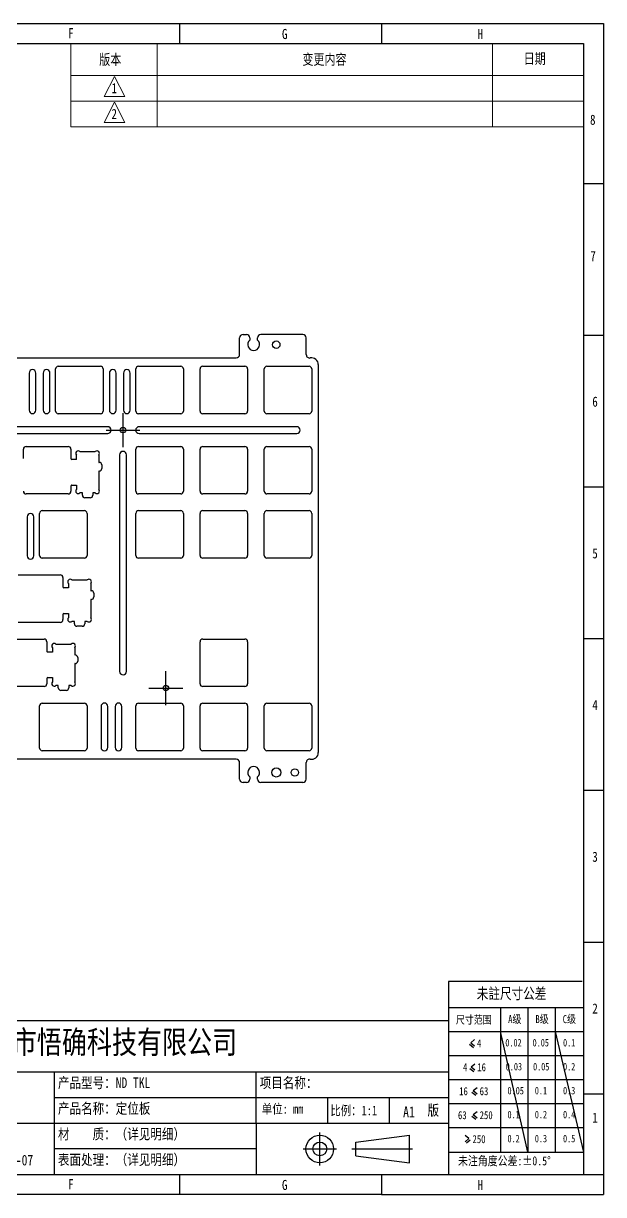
# Model space of a CAD drawing. Header units: millimetres. Extents: x 417 to 909, y -232 to 115.
# Drawn here: x 736.6 to 908.7, y -232.2 to 115.5 of the extents above; entities that cross this region are included whole.
import ezdxf

# ---------------------------------------------------------------- set-up
doc = ezdxf.new("R2010")
doc.units = ezdxf.units.MM
doc.header["$LTSCALE"] = 30.734
doc.linetypes.add('CENTER', pattern=[0.6, 0.375, -0.075, 0.075, -0.075])
doc.layers.get('0').update_dxf_attribs({"linetype": 'CONTINUOUS'})
for name, color, linetype in [('cen', 1, 'CENTER'), ('TK', 7, 'CONTINUOUS'), ('尺寸', 3, 'CONTINUOUS')]:
    doc.layers.add(name, color=color, linetype=linetype)
doc.styles.get("Standard").update_dxf_attribs({"font": 'txt', "width": 0.8})

msp = doc.modelspace()

# ---------------------------------------------------------------- linework, layer by layer
at = {"color": 0}
for p, q in [((417.113, 115.455), (908.744, 115.455)), ((782.851, 115.455), (782.851, 109.46)), ((842.8, 115.455), (842.8, 109.46)), ((908.744, 115.455), (908.744, -232.162)), ((423.108, 109.46), (902.749, 109.46)), ((902.749, 109.46), (902.749, -226.167)), ((902.749, 67.946), (908.744, 67.946)), ((902.749, 22.92), (908.744, 22.92)), ((902.749, -22.109), (908.744, -22.109)), ((902.749, -67.139), (908.744, -67.139)), ((902.749, -112.168), (908.744, -112.168)), ((902.749, -135.801), (902.749, -188.128)), ((902.749, -157.197), (908.744, -157.197)), ((902.44, -168.911), (862.727, -168.911)), ((862.727, -168.911), (862.727, -182.993)), ((862.727, -170.424), (862.727, -226.167)), ((862.727, -176.681), (902.749, -176.681)), ((878.138, -176.681), (878.138, -219.554)), ((886.239, -176.681), (886.239, -219.554)), ((894.339, -176.681), (894.339, -219.554)), ((656.407, -180.499), (862.727, -180.509)), ((862.727, -183.794), (902.749, -183.794)), ((868.985, -187.542), (870.097, -188.475)), ((869.366, -187.088), (870.478, -186.155)), ((869.366, -187.088), (870.478, -188.021)), ((862.727, -190.907), (902.749, -190.907)), ((869.474, -194.251), (870.585, -193.318)), ((869.474, -194.251), (870.585, -195.184)), ((656.407, -195.712), (862.727, -195.712)), ((745.765, -226.167), (745.765, -195.712)), ((805.637, -210.928), (805.637, -195.712)), ((862.727, -198.02), (902.749, -198.02)), ((869.093, -194.705), (870.204, -195.638)), ((870.072, -201.313), (871.184, -200.38)), ((870.072, -201.313), (871.184, -202.246)), ((745.765, -203.32), (862.727, -203.32)), ((826.827, -203.32), (826.827, -210.928)), ((845.154, -203.467), (845.154, -210.928)), ((869.691, -201.767), (870.803, -202.7)), ((902.749, -202.226), (908.744, -202.226)), ((862.727, -205.132), (902.749, -205.132)), ((870.072, -208.426), (871.184, -207.493)), ((870.072, -208.426), (871.184, -209.359)), ((656.407, -210.928), (862.727, -210.928)), ((805.637, -210.928), (805.637, -226.167)), ((869.691, -208.88), (870.803, -209.813)), ((835.185, -216.576), (851.138, -214.527)), ((851.138, -222.722), (851.138, -214.527)), ((862.727, -212.245), (902.749, -212.245)), ((868.773, -215.539), (867.661, -214.606)), ((805.637, -218.548), (745.765, -218.548)), ((835.185, -220.673), (835.185, -216.576)), ((868.773, -215.539), (867.661, -216.472)), ((869.154, -215.993), (868.042, -216.926)), ((835.185, -220.673), (851.138, -222.722)), ((862.727, -219.554), (902.749, -219.554)), ((599.116, -226.167), (862.727, -226.167)), ((782.851, -226.167), (782.851, -232.162)), ((842.8, -226.167), (842.8, -232.162)), ((862.727, -226.153), (902.749, -226.167)), ((862.727, -226.167), (908.744, -226.167)), ((842.8, -232.162), (603.005, -232.162)), ((842.8, -232.162), (908.744, -232.162))]:
    msp.add_line(p, q, dxfattribs=at)
at = {"color": 0, "lineweight": 13}
for p, q in [((750.611, 100.002), (750.611, 109.46)), ((776.223, 100.002), (776.223, 109.46)), ((875.749, 100.002), (875.749, 109.46)), ((902.699, 100.002), (750.611, 100.002))]:
    msp.add_line(p, q, dxfattribs=at)
at = {"linetype": 'Continuous'}
for p, q in [((800.735, 17.2), (800.735, 22.1)), ((801.735, 23.1), (802.745, 23.1)), ((803.745, 22.1), (803.745, 21.419)), ((806.045, 21.419), (806.045, 22.1)), ((819.51, 23.1), (807.045, 23.1)), ((820.51, 17.143), (820.51, 22.1)), ((715.11, 16.2), (799.735, 16.2)), ((824.091, 14.2), (824.091, -100.971)), ((738.261, 11.693), (738.261, 0.63)), ((740.261, 0.63), (740.261, 11.693)), ((742.444, 11.693), (742.444, 0.63)), ((744.444, 0.63), (744.444, 11.693)), ((746.128, 0.4), (746.128, 12.9)), ((746.928, 13.7), (759.428, 13.7)), ((760.228, 12.9), (760.228, 0.4)), ((762.073, 11.693), (762.073, 0.63)), ((764.073, 0.63), (764.073, 11.693)), ((766.256, 11.693), (766.256, 0.63)), ((768.256, 0.63), (768.256, 11.693)), ((769.941, 0.4), (769.941, 12.9)), ((770.741, 13.7), (783.241, 13.7)), ((784.041, 12.9), (784.041, 0.4)), ((788.991, 0.4), (788.991, 12.9)), ((789.791, 13.7), (802.291, 13.7)), ((803.091, 12.9), (803.091, 0.4)), ((808.041, 0.4), (808.041, 12.9)), ((808.841, 13.7), (821.341, 13.7)), ((822.141, 12.9), (822.141, 0.4)), ((759.428, -0.4), (746.928, -0.4)), ((783.241, -0.4), (770.741, -0.4)), ((802.291, -0.4), (789.791, -0.4)), ((821.341, -0.4), (808.841, -0.4)), ((761.573, -4.253), (686.291, -4.253)), ((686.291, -6.253), (761.573, -6.253)), ((817.721, -4.253), (770.898, -4.253)), ((770.898, -6.253), (817.721, -6.253)), ((737.371, -10.112), (749.871, -10.112)), ((770.741, -10.112), (783.241, -10.112)), ((789.791, -10.112), (802.291, -10.112)), ((808.841, -10.112), (821.341, -10.112)), ((736.571, -13.682), (736.571, -10.912)), ((750.671, -10.912), (750.671, -13.683)), ((752.296, -13.983), (752.296, -12.687)), ((753.356, -11.628), (757.887, -11.628)), ((758.946, -12.687), (758.946, -14.843)), ((765.129, -12.564), (765.129, -76.912)), ((767.129, -76.912), (767.129, -12.564)), ((769.941, -23.412), (769.941, -10.912)), ((784.041, -10.912), (784.041, -23.412)), ((788.991, -23.412), (788.991, -10.912)), ((803.091, -10.912), (803.091, -23.412)), ((808.041, -23.412), (808.041, -10.912)), ((822.141, -10.912), (822.141, -23.412)), ((752.296, -13.983), (750.971, -13.982)), ((758.946, -14.843), (759.071, -14.843)), ((759.821, -15.593), (759.821, -16.663)), ((759.071, -17.413), (758.946, -17.413)), ((758.946, -17.413), (758.946, -22.854)), ((749.871, -24.212), (737.371, -24.212)), ((750.671, -21.863), (750.671, -23.412)), ((750.971, -21.562), (752.296, -21.563)), ((752.296, -21.563), (752.296, -22.854)), ((754.071, -23.918), (753.352, -23.918)), ((754.071, -24.613), (754.071, -23.918)), ((757.89, -23.918), (757.171, -23.918)), ((757.171, -23.918), (757.171, -24.613)), ((783.241, -24.212), (770.741, -24.212)), ((802.291, -24.212), (789.791, -24.212)), ((821.341, -24.212), (808.841, -24.212)), ((756.421, -25.363), (754.821, -25.363)), ((737.669, -31.001), (737.669, -42.531)), ((739.669, -42.531), (739.669, -31.001)), ((741.363, -42.462), (741.363, -29.962)), ((742.163, -29.162), (754.663, -29.162)), ((755.463, -29.962), (755.463, -42.462)), ((769.941, -42.462), (769.941, -29.962)), ((770.741, -29.162), (783.241, -29.162)), ((784.041, -29.962), (784.041, -42.462)), ((788.991, -42.462), (788.991, -29.962)), ((789.791, -29.162), (802.291, -29.162)), ((803.091, -29.962), (803.091, -42.462)), ((808.041, -42.462), (808.041, -29.962)), ((808.841, -29.162), (821.341, -29.162)), ((822.141, -29.962), (822.141, -42.462)), ((754.663, -43.262), (742.163, -43.262)), ((783.241, -43.262), (770.741, -43.262)), ((802.291, -43.262), (789.791, -43.262)), ((821.341, -43.262), (808.841, -43.262)), ((734.99, -48.212), (747.49, -48.212)), ((748.29, -49.012), (748.29, -51.782)), ((749.915, -52.082), (748.59, -52.082)), ((749.915, -50.786), (749.915, -52.082)), ((750.975, -49.727), (755.505, -49.727)), ((756.565, -50.786), (756.565, -52.942)), ((756.565, -52.942), (756.69, -52.942)), ((756.69, -55.512), (756.565, -55.512)), ((756.565, -55.512), (756.565, -60.953)), ((757.44, -53.692), (757.44, -54.762)), ((747.49, -62.312), (734.99, -62.312)), ((748.29, -59.962), (748.29, -61.512)), ((748.59, -59.662), (749.915, -59.662)), ((749.915, -59.662), (749.915, -60.954)), ((751.69, -62.017), (750.971, -62.017)), ((751.69, -62.712), (751.69, -62.017)), ((755.51, -62.017), (754.79, -62.017)), ((754.79, -62.017), (754.79, -62.712)), ((754.04, -63.462), (752.44, -63.462)), ((730.227, -67.262), (742.727, -67.262)), ((743.527, -68.062), (743.527, -70.832)), ((746.211, -68.777), (750.742, -68.777)), ((788.991, -80.562), (788.991, -68.062)), ((789.791, -67.262), (802.291, -67.262)), ((803.091, -68.062), (803.091, -80.562)), ((745.152, -71.132), (743.827, -71.132)), ((745.152, -69.837), (745.152, -71.132)), ((751.802, -69.837), (751.802, -71.992)), ((751.802, -71.992), (751.927, -71.992)), ((752.677, -72.742), (752.677, -73.812)), ((751.927, -74.562), (751.802, -74.562)), ((751.802, -74.562), (751.802, -80.004)), ((743.527, -79.012), (743.527, -80.562)), ((743.827, -78.712), (745.152, -78.712)), ((745.152, -78.712), (745.152, -80.004)), ((742.727, -81.362), (730.227, -81.362)), ((746.927, -81.067), (746.207, -81.067)), ((746.927, -81.762), (746.927, -81.067)), ((749.277, -82.512), (747.677, -82.512)), ((750.746, -81.067), (750.027, -81.067)), ((750.027, -81.067), (750.027, -81.762)), ((802.291, -81.362), (789.791, -81.362)), ((742.166, -86.312), (754.666, -86.312)), ((770.741, -86.312), (783.241, -86.312)), ((789.791, -86.312), (802.291, -86.312)), ((808.841, -86.312), (821.341, -86.312)), ((741.366, -99.612), (741.366, -87.112)), ((755.466, -87.112), (755.466, -99.612)), ((759.612, -87.26), (759.612, -99.48)), ((761.612, -99.48), (761.612, -87.26)), ((763.795, -87.26), (763.795, -99.48)), ((765.795, -99.48), (765.795, -87.26)), ((769.941, -99.612), (769.941, -87.112)), ((784.041, -87.112), (784.041, -99.612)), ((788.991, -99.612), (788.991, -87.112)), ((803.091, -87.112), (803.091, -99.612)), ((808.041, -99.612), (808.041, -87.112)), ((822.141, -87.112), (822.141, -99.612)), ((754.666, -100.412), (742.166, -100.412)), ((783.241, -100.412), (770.741, -100.412)), ((802.291, -100.412), (789.791, -100.412)), ((821.341, -100.412), (808.841, -100.412)), ((799.735, -102.971), (715.11, -102.971)), ((800.735, -108.871), (800.735, -103.971)), ((820.51, -108.871), (820.51, -103.915)), ((802.745, -109.871), (801.735, -109.871)), ((803.745, -108.19), (803.745, -108.871)), ((806.045, -108.871), (806.045, -108.19)), ((819.51, -109.871), (807.045, -109.871))]:
    msp.add_line(p, q, dxfattribs=at)
for p, q in [((886.239, -219.554), (878.138, -183.794)), ((894.339, -183.794), (902.749, -219.554))]:
    msp.add_line(p, q)
at = {"color": 0, "linetype": 'CENTER', "ltscale": 3}
for p, q in [((824.523, -223.55), (824.523, -213.699)), ((819.597, -218.624), (829.448, -218.624)), ((834.043, -218.624), (852.003, -218.624))]:
    msp.add_line(p, q, dxfattribs=at)
at = {"linetype": 'Continuous'}
for centre, radius in [((811.61, 20.1), 1.1), ((811.61, -106.871), 1.35), ((817.11, -106.871), 1.1)]:
    msp.add_circle(centre, radius, dxfattribs=at)
for centre in [(766.129, -5.253), (778.847, -81.819)]:
    msp.add_circle(centre, 0.8)
at = {"color": 0}
for radius in [4.098, 2.049]:
    msp.add_circle((824.523, -218.624), radius, dxfattribs=at)
at = {"linetype": 'Continuous'}
for centre, radius, start, end in [((801.735, 22.1), 1, 90, 180), ((802.745, 22.1), 1, 0, 90), ((804.895, 20.1), 1.75, 131.08233, 48.91767), ((807.045, 22.1), 1, 90, 180), ((819.51, 22.1), 1, 0, 90), ((799.735, 17.2), 1, 270, 0), ((821.51, 17.143), 1, 180, 281.16046), ((822.091, 14.2), 2, 0, 101.16046), ((739.261, 11.693), 1, 0, 180), ((743.444, 11.693), 1, 0, 180), ((746.928, 12.9), 0.8, 90, 180), ((759.428, 12.9), 0.8, 0, 90), ((763.073, 11.693), 1, 0, 180), ((767.256, 11.693), 1, 0, 180), ((770.741, 12.9), 0.8, 90, 180), ((783.241, 12.9), 0.8, 0, 90), ((789.791, 12.9), 0.8, 90, 180), ((802.291, 12.9), 0.8, 0, 90), ((808.841, 12.9), 0.8, 90, 180), ((821.341, 12.9), 0.8, 0, 90), ((739.261, 0.63), 1, 180, 0), ((743.444, 0.63), 1, 180, 0), ((746.928, 0.4), 0.8, 180, 270), ((759.428, 0.4), 0.8, 270, 0), ((763.073, 0.63), 1, 180, 0), ((767.256, 0.63), 1, 180, 0), ((770.741, 0.4), 0.8, 180, 270), ((783.241, 0.4), 0.8, 270, 0), ((789.791, 0.4), 0.8, 180, 270), ((802.291, 0.4), 0.8, 270, 0), ((808.841, 0.4), 0.8, 180, 270), ((821.341, 0.4), 0.8, 270, 0), ((761.573, -5.253), 1, 270, 90), ((770.898, -5.253), 1, 90, 270), ((817.721, -5.253), 1, 270, 90), ((737.371, -10.912), 0.8, 90.05516, 180.00349), ((749.871, -10.912), 0.8, 0.0114, 90.05538), ((770.741, -10.912), 0.8, 90, 180), ((783.241, -10.912), 0.8, 0, 90), ((789.791, -10.912), 0.8, 90, 180), ((802.291, -10.912), 0.8, 0, 90), ((808.841, -10.912), 0.8, 90, 180), ((821.341, -10.912), 0.8, 0, 90), ((750.971, -13.682), 0.3, 180.0248, 270.00924), ((752.85, -12.181), 0.75, 47.56143, 222.43048), ((758.393, -12.181), 0.75, 317.56633, 132.43752), ((766.129, -12.564), 1, 0, 180), ((759.071, -15.593), 0.75, 0.00451, 89.9996), ((759.071, -16.663), 0.75, 269.9996, 0.00143), ((737.371, -23.412), 0.8, 180.00229, 270.05538), ((749.871, -23.412), 0.8, 270.05516, 0.00175), ((750.971, -21.862), 0.3, 90.00923, 180.01281), ((752.85, -23.36), 0.75, 137.57248, 312.025), ((758.393, -23.361), 0.75, 227.97395, 42.43832), ((770.741, -23.412), 0.8, 180, 270), ((783.241, -23.412), 0.8, 270, 0), ((789.791, -23.412), 0.8, 180, 270), ((802.291, -23.412), 0.8, 270, 0), ((808.841, -23.412), 0.8, 180, 270), ((821.341, -23.412), 0.8, 270, 0), ((754.821, -24.613), 0.75, 180.0026, 270.00734), ((756.421, -24.613), 0.75, 270.00733, 0.00095), ((738.669, -31.001), 1, 0, 180), ((742.163, -29.962), 0.8, 90, 180), ((754.663, -29.962), 0.8, 0, 90), ((770.741, -29.962), 0.8, 90, 180), ((783.241, -29.962), 0.8, 0, 90), ((789.791, -29.962), 0.8, 90, 180), ((802.291, -29.962), 0.8, 0, 90), ((808.841, -29.962), 0.8, 90, 180), ((821.341, -29.962), 0.8, 0, 90), ((738.669, -42.531), 1, 180, 0), ((742.163, -42.462), 0.8, 180, 270), ((754.663, -42.462), 0.8, 270, 0), ((770.741, -42.462), 0.8, 180, 270), ((783.241, -42.462), 0.8, 270, 0), ((789.791, -42.462), 0.8, 180, 270), ((802.291, -42.462), 0.8, 270, 0), ((808.841, -42.462), 0.8, 180, 270), ((821.341, -42.462), 0.8, 270, 0), ((747.49, -49.012), 0.8, 359.98864, 89.94506), ((748.59, -51.782), 0.3, 179.99382, 269.99262), ((750.469, -50.28), 0.75, 47.56359, 222.43264), ((756.012, -50.28), 0.75, 317.56849, 132.43968), ((756.69, -53.692), 0.75, 359.9964, 90.00032), ((756.69, -54.762), 0.75, 270.00032, 359.99544), ((747.49, -61.512), 0.8, 269.94485, 359.99304), ((748.59, -59.962), 0.3, 89.99262, 179.98617), ((750.469, -61.46), 0.75, 137.57464, 312.02717), ((756.012, -61.46), 0.75, 227.97612, 42.44049), ((752.44, -62.712), 0.75, 179.99785, 269.99414), ((754.04, -62.712), 0.75, 269.99414, 359.99687), ((742.727, -68.062), 0.8, 0.00004, 90.00018), ((745.705, -69.331), 0.75, 47.56251, 222.43156), ((751.248, -69.331), 0.75, 317.56741, 132.4386), ((789.791, -68.062), 0.8, 90, 180), ((802.291, -68.062), 0.8, 0, 90), ((743.827, -70.832), 0.3, 180.00008, 270.00094), ((751.927, -72.742), 0.75, 0.00046, 89.99996), ((751.927, -73.812), 0.75, 269.99996, 0.00015), ((743.827, -79.012), 0.3, 90.00094, 180.00004), ((766.129, -76.912), 1, 180, 0), ((742.727, -80.562), 0.8, 270.00018, 0.00001), ((745.705, -80.51), 0.75, 137.57356, 312.02608), ((747.677, -81.762), 0.75, 180.00023, 270.00075), ((749.277, -81.762), 0.75, 270.00075, 0.00008), ((751.248, -80.51), 0.75, 227.97504, 42.4394), ((789.791, -80.562), 0.8, 180, 270), ((802.291, -80.562), 0.8, 270, 0), ((742.166, -87.112), 0.8, 90, 180), ((754.666, -87.112), 0.8, 0, 90), ((760.612, -87.26), 1, 0, 180), ((764.795, -87.26), 1, 0, 180), ((770.741, -87.112), 0.8, 90, 180), ((783.241, -87.112), 0.8, 0, 90), ((789.791, -87.112), 0.8, 90, 180), ((802.291, -87.112), 0.8, 0, 90), ((808.841, -87.112), 0.8, 90, 180), ((821.341, -87.112), 0.8, 0, 90), ((742.166, -99.612), 0.8, 180, 270), ((754.666, -99.612), 0.8, 270, 0), ((760.612, -99.48), 1, 180, 0), ((764.795, -99.48), 1, 180, 0), ((770.741, -99.612), 0.8, 180, 270), ((783.241, -99.612), 0.8, 270, 0), ((789.791, -99.612), 0.8, 180, 270), ((802.291, -99.612), 0.8, 270, 0), ((808.841, -99.612), 0.8, 180, 270), ((821.341, -99.612), 0.8, 270, 0), ((799.735, -103.971), 1, 0, 90), ((821.51, -103.915), 1, 78.83954, 180), ((822.091, -100.971), 2, 258.83954, 0), ((804.895, -106.871), 1.75, 311.08233, 228.91767), ((801.735, -108.871), 1, 180, 270), ((802.745, -108.871), 1, 270, 0), ((807.045, -108.871), 1, 180, 270), ((819.51, -108.871), 1, 270, 0)]:
    msp.add_arc(centre, radius, start, end, dxfattribs=at)
at = {"layer": 'cen'}
for p, q in [((766.129, -10.282), (766.129, -0.223)), ((761.1, -5.253), (771.158, -5.253)), ((778.847, -86.848), (778.847, -76.79)), ((773.818, -81.819), (783.877, -81.819))]:
    msp.add_line(p, q, dxfattribs=at)
at = {"layer": 'TK', "color": 0, "lineweight": 13}
for p, q in [((750.611, 84.786), (750.611, 100.002)), ((776.223, 84.786), (776.223, 100.002)), ((875.749, 84.786), (875.749, 100.002)), ((902.699, 92.394), (750.611, 92.394)), ((902.699, 84.786), (750.611, 84.786))]:
    msp.add_line(p, q, dxfattribs=at)
at = {"layer": 'TK', "color": 0, "lineweight": 13, "flags": 128}
for points in [[(763.63, 99.67), (766.703, 93.722), (760.557, 93.722)], [(763.63, 92.04), (766.703, 86.092), (760.557, 86.092)]]:
    msp.add_lwpolyline(points, close=True, dxfattribs=at)

# ---------------------------------------------------------------- texts
at = {"color": 0, "width": 0.8}
for s, height, p in [('F', 2.997, (749.85, 111.062)), ('G ', 2.9974, (813.293, 110.82)), ('H', 2.997, (871.338, 110.791)), ('8', 2.997, (904.719, 85.371)), ('7', 2.997, (904.808, 44.865)), ('6', 2.997, (905.394, 1.694)), ('5', 2.997, (905.394, -43.335)), ('4', 2.997, (905.394, -88.364)), ('3', 2.997, (905.394, -133.393)), ('2', 2.997, (905.394, -178.423)), ('1 ', 2.9974, (905.394, -210.842)), ('F', 2.997, (749.85, -230.56)), ('G ', 2.9974, (813.293, -230.803)), ('H', 2.997, (871.338, -230.832))]:
    msp.add_text(s, height=height, dxfattribs=at).set_placement(p)
at = {"color": 0, "lineweight": 13, "char_height": 3.1433, "width": 32.42945, "attachment_point": 1}
for s, insert in [('版本', (759.072, 106.322)), ('变更内容', (819.382, 106.349)), ('日期', (885.04, 106.586))]:
    msp.add_mtext(s, dxfattribs=dict(at, insert=insert))
at = {"color": 0, "attachment_point": 1}
for s, insert, char_height, width in [('未註尺寸公差', (871.105, -170.822), 3.3106, 117.95877), ('尺寸范围{\\fTxt|b0|i0|c134|p2;}', (864.905, -179.095), 2.37092, 117.95877), ('{\\fSimSun|b0|i0|c134|p2;A级}', (880.415, -178.902), 2.37092, 117.95878), ('{\\fSimSun|b0|i0|c0|p2;B\\fSimSun|b0|i0|c134|p2;级}', (888.516, -178.902), 2.37092, 117.95878), ('{\\fSimSun|b0|i0|c134|p2;C级}', (896.616, -178.902), 2.37092, 117.95878), ('4', (871.17, -186.067), 2.371, 117.95877), ('0.02', (879.584, -185.969), 2.2227, 117.95877), ('0.05', (887.684, -185.969), 2.2227, 117.95877), ('0.1', (896.712, -185.969), 2.2227, 117.95877), ('4', (867.025, -193.18), 2.371, 117.95877), ('16', (871.258, -193.18), 2.3709, 117.95877), ('0.03', (879.715, -193.082), 2.2227, 117.95877), ('0.05', (887.816, -193.082), 2.2227, 117.95877), ('0.2', (896.712, -193.082), 2.2227, 117.95877), ('{\\fSimSun|b0|i0|c134|p2;产品型号：ND TKL}', (746.813, -197.404), 3.14326, 58.90916), ('{\\fSimSun|b0|i0|c134|p2;项目名称：}', (806.685, -197.404), 3.14326, 58.90916), ('16', (865.879, -200.293), 2.3709, 117.95877), ('63', (871.964, -200.293), 2.3709, 117.95877), ('0.05', (880.246, -200.195), 2.2227, 117.95877), ('0.1', (888.346, -200.195), 2.2227, 117.95877), ('0.3', (896.712, -200.195), 2.2227, 117.95877), ('{\\fSimSun|b0|i0|c134|p2;产品名称：定位板}', (746.813, -205.012), 3.14326, 58.90916), ('{\\fSimSun|b0|i0|c134|p2;单位\\fSimSun|b0|i0|c134|p54;: mm }', (807.325, -205.307), 2.82893, 53.01824), ('{\\fSimSun|b0|i0|c134|p2;比例：1:1}', (827.656, -205.785), 2.82893, 53.01824), ('\\fￋￎￌﾣﾤ|b0|i0|c134|p2;版', (856.499, -205.565), 3.14326, 58.90916), ('63', (865.526, -207.406), 2.3709, 117.95877), ('250', (871.964, -207.406), 2.3709, 117.95877), ('0.1', (880.246, -207.308), 2.2227, 117.95877), ('0.2', (888.346, -207.308), 2.2227, 117.95877), ('0.4', (896.712, -207.308), 2.2227, 117.95877), ('{\\fSimSun|b0|i0|c134|p2;材    质：（详见明细）}', (746.813, -212.632), 3.14326, 58.90916), ('250', (869.846, -214.518), 2.3709, 117.95877), ('0.2', (880.246, -214.42), 2.2227, 117.95877), ('0.3', (888.346, -214.42), 2.2227, 117.95877), ('0.5', (896.712, -214.42), 2.2227, 117.95877), ('{\\fSimSun|b0|i0|c0|p2;20\\fSimSun|b0|i0|c134|p2;2\\fSimSun|b0|i0|c0|p2;4-\\fSimSun|b0|i0|c134|p2;0\\fSimSun|b0|i0|c0|p2;8-07}', (722.36, -220.366), 3.143259, 58.90916), ('{\\fSimSun|b0|i0|c134|p2;表面处理：（详见明细）}', (746.813, -220.239), 3.14326, 58.90916), ('{\\fSimSun|b0|i0|c134|p2;未注角度公差:\\fSimSun|b0|i0|c0|p2;%%P0.5%%D}', (865.551, -220.798), 2.69422, 107.23524)]:
    msp.add_mtext(s, dxfattribs=dict(at, insert=insert, char_height=char_height, width=width))
at = {"layer": 'TK', "color": 0, "lineweight": 13, "width": 0.8}
for s, p in [('1', (762.712, 94.751)), ('2', (762.712, 87.121))]:
    msp.add_text(s, height=2.958, dxfattribs=at).set_placement(p)
at = {"layer": 'TK', "color": 0, "lineweight": 13, "insert": (849.237, -206.014), "char_height": 3.23663, "width": 11.74896, "attachment_point": 1}
msp.add_mtext('{\\fSimSun|b0|i0|c0|p2;A\\fSimSun|b0|i0|c134|p2;1}', dxfattribs=at)
at = {"layer": '尺寸', "color": 0, "ltscale": 0.18, "insert": (718.264, -183.51), "char_height": 6.80895, "width": 155.26239, "attachment_point": 1}
msp.add_mtext('{\\fSimHei|b0|i0|c134|p49;武汉市悟确科技有限公司}', dxfattribs=at)

doc.saveas('drawing.dxf')
